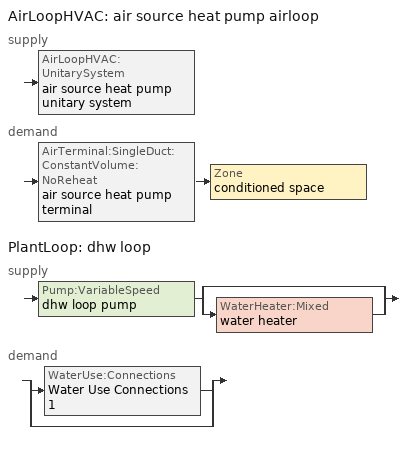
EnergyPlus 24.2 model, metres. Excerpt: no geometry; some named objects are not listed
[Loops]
AirLoopHVAC 'air source heat pump airloop'
 supply: AirLoopHVAC:UnitarySystem 'air source heat pump unitary system'
 demand: AirTerminal:SingleDuct:ConstantVolume:NoReheat 'air source heat pump terminal' > Zone 'conditioned space'
PlantLoop 'dhw loop'
 supply: Pump:VariableSpeed 'dhw loop pump' > split
  | bypass
  | WaterHeater:Mixed 'water heater'
 demand: split
  | WaterUse:Connections 'Water Use Connections 1'
  | bypass
[ZoneControl:Thermostat]
conditioned space Thermostat: Zone or ZoneList=conditioned space; Control Type Schedule=conditioned space Thermostat Schedule; Control 1=conditioned space temperature setpoint; Temperature Difference Between Cutout And Setpoint {deltaC}=0
[ThermostatSetpoint:DualSetpoint]
conditioned space temperature setpoint: Heating Setpoint Temperature Schedule=heating setpoint; Cooling Setpoint Temperature Schedule=cooling setpoint
[AirLoopHVAC:UnitarySystem] Control Type=Load; Controlling Zone or Thermostat Location=conditioned space; Dehumidification Control Type=None; Availability Schedule=Always On Discrete; Fan Placement=BlowThrough; DX Heating Coil Sizing Ratio=1; Use DOAS DX Cooling Coil=No; Minimum Supply Air Temperature {C}=2; Latent Load Control=SensibleOnlyLoadControl; Heating Supply Air Flow Rate Method=SupplyAirFlowRate; No Load Supply Air Flow Rate Method=SupplyAirFlowRate; No Load Supply Air Flow Rate {m3/s}=0; No Load Supply Air Flow Rate Control Set To Low Speed=Yes; Maximum Supply Air Temperature {C}=48.8889; Maximum Outdoor Dry-Bulb Temperature for Supplemental Heater Operation {C}=21; Ancillary On-Cycle Electric Power {W}=0; Ancillary Off-Cycle Electric Power {W}=0
Name | Supply Fan | Supply Air Fan Operating Mode Schedule | Heating Coil | Cooling Supply Air Flow Rate Method | Heating Supply Air Flow Rate {m3/s} | Cooling Coil | Cooling Supply Air Flow Rate {m3/s}
unit heater unitary system | unit heater supply fan | unit heater auto fan schedule | unit heater htg coil | None | 0.00141584
air source heat pump unitary system | air source heat pump supply fan | air source heat pump auto fan schedule | air source heat pump htg coil | SupplyAirFlowRate | 0.295439 | air source heat pump clg coil | 0.37567
[Fan:SystemModel] Availability Schedule=Always On Discrete; Speed Control Method=Discrete; Electric Power Minimum Flow Rate Fraction=0.2; Design Pressure Rise {Pa}=500; Motor Efficiency=1; Motor In Air Stream Fraction=1; Design Electric Power Consumption {W}=Autosize; Design Power Sizing Method=PowerPerFlow; Electric Power Per Unit Flow Rate Per Unit Pressure {W/((m3/s)-Pa)}=1.66667; Fan Total Efficiency=0.7; Motor Loss Radiative Fraction=0
Name | Design Maximum Air Flow Rate {m3/s} | Electric Power Per Unit Flow Rate {W/(m3/s)} | Number of Speeds | Speed Flow Fraction 1 | Speed Electric Power Fraction 1 | Speed Flow Fraction 2 | Speed Electric Power Fraction 2
unit heater supply fan | 0.00141584 | 1e-06 | 1 | 1 | 1
air source heat pump supply fan | 0.37567 | 1059.44 | 2 | 0.78643 | 0.48639 | 1 | 1
[Coil:Heating:Fuel]
unit heater htg coil: Availability Schedule=Always On Discrete; Fuel Type=OtherFuel1; Burner Efficiency=0.3; Nominal Capacity {W}=0.293071; On Cycle Parasitic Electric Load {W}=0; Off Cycle Parasitic Fuel Load {W}=0
[ZoneHVAC:Baseboard:Convective:Electric]
electric baseboard: Availability Schedule=Always On Discrete; Heating Design Capacity {W}=15771.6; Efficiency=1
[AirTerminal:SingleDuct:ConstantVolume:NoReheat]
air source heat pump terminal: Availability Schedule=Always On Discrete; Maximum Air Flow Rate {m3/s}=0.37567
[Zone equipment]
conditioned space: unit heater unitary system, electric baseboard, air source heat pump terminal
[AirLoopHVAC]
air source heat pump airloop: Design Supply Air Flow Rate {m3/s}=0.37567; Design Return Air Flow Fraction of Supply Air Flow=1
[Sizing:System]
air source heat pump airloop: Type of Load to Size On=Sensible; Design Outdoor Air Flow Rate {m3/s}=Autosize; Central Heating Maximum System Air Flow Ratio=0.3; Preheat Design Temperature {C}=7; Preheat Design Humidity Ratio {kgWater/kgDryAir}=0.008; Precool Design Temperature {C}=12.8; Precool Design Humidity Ratio {kgWater/kgDryAir}=0.008; Central Cooling Design Supply Air Temperature {C}=12.8; Central Heating Design Supply Air Temperature {C}=16.7; Type of Zone Sum to Use=NonCoincident; 100% Outdoor Air in Cooling=Yes; 100% Outdoor Air in Heating=Yes; Central Cooling Design Supply Air Humidity Ratio {kgWater/kgDryAir}=0.0085; Central Heating Design Supply Air Humidity Ratio {kgWater/kgDryAir}=0.008; Cooling Supply Air Flow Rate Method=DesignDay; Cooling Supply Air Flow Rate {m3/s}=0; Cooling Supply Air Flow Rate Per Floor Area {m3/s-m2}=0.00996765; Cooling Fraction of Autosized Cooling Supply Air Flow Rate=1; Cooling Supply Air Flow Rate Per Unit Cooling Capacity {m3/s-W}=3.94755e-05; Heating Supply Air Flow Rate Method=DesignDay; Heating Supply Air Flow Rate {m3/s}=0; Heating Supply Air Flow Rate Per Floor Area {m3/s-m2}=0.00996765; Heating Fraction of Autosized Heating Supply Air Flow Rate=1; Heating Fraction of Autosized Cooling Supply Air Flow Rate=1; Heating Supply Air Flow Rate Per Unit Heating Capacity {m3/s-W}=3.15882e-05; System Outdoor Air Method=ZoneSum; Zone Maximum Outdoor Air Fraction=1; Cooling Design Capacity Method=CoolingDesignCapacity; Cooling Design Capacity {W}=Autosize; Cooling Design Capacity Per Floor Area {W/m2}=234.7; Fraction of Autosized Cooling Design Capacity=1; Heating Design Capacity Method=HeatingDesignCapacity; Heating Design Capacity {W}=Autosize; Heating Design Capacity Per Floor Area {W/m2}=157; Fraction of Autosized Heating Design Capacity=1; Central Cooling Capacity Control Method=OnOff; Occupant Diversity=Autosize
[AvailabilityManager:Scheduled]
air source heat pump airloop Availability Manager: Schedule=Always On Discrete
[Coil:Heating:DX:SingleSpeed]
air source heat pump htg coil: Availability Schedule=Always On Discrete; Gross Rated Heating Capacity {W}=6818.54; Gross Rated Heating COP {W/W}=1.42251; Rated Air Flow Rate {m3/s}=0.360813; Rated Supply Fan Power Per Volume Flow Rate 2017 {W/(m3/s)}=773.3; Rated Supply Fan Power Per Volume Flow Rate 2023 {W/(m3/s)}=934.4; Heating Capacity Function of Temperature Curve=Heat-CAP-fT1; Heating Capacity Function of Flow Fraction Curve=Heat-CAP-fFF1; Energy Input Ratio Function of Temperature Curve=Heat-EIR-fT1; Energy Input Ratio Function of Flow Fraction Curve=Heat-EIR-fFF1; Part Load Fraction Correlation Curve=Heat-PLF-fPLR1; Defrost Energy Input Ratio Function of Temperature Curve=Defrosteir; Minimum Outdoor Dry-Bulb Temperature for Compressor Operation {C}=-17.7778; Maximum Outdoor Dry-Bulb Temperature for Defrost Operation {C}=4.44444; Crankcase Heater Capacity {W}=50; Maximum Outdoor Dry-Bulb Temperature for Crankcase Heater Operation {C}=10; Defrost Strategy=ReverseCycle; Defrost Control=Timed; Defrost Time Period Fraction=0.166667; Resistive Defrost Heater Capacity {W}=2000
[Coil:Cooling:DX:SingleSpeed]
air source heat pump clg coil: Availability Schedule=Always On Discrete; Gross Rated Total Cooling Capacity {W}=7196.15; Gross Rated Sensible Heat Ratio=0.759906; Gross Rated Cooling COP {W/W}=3.950564; Rated Air Flow Rate {m3/s}=0.3703; Rated Evaporator Fan Power Per Volume Flow Rate 2017 {W/(m3/s)}=773.3; Rated Evaporator Fan Power Per Volume Flow Rate 2023 {W/(m3/s)}=934.4; Total Cooling Capacity Function of Temperature Curve=Cool-CAP-fT1; Total Cooling Capacity Function of Flow Fraction Curve=Cool-CAP-fFF1; Energy Input Ratio Function of Temperature Curve=Cool-EIR-fT1; Energy Input Ratio Function of Flow Fraction Curve=Cool-EIR-fFF1; Part Load Fraction Correlation Curve=Cool-PLF-fPLR1; Minimum Outdoor Dry-Bulb Temperature for Compressor Operation {C}=-25; Nominal Time for Condensate Removal to Begin {s}=1000; Ratio of Initial Moisture Evaporation Rate and Steady State Latent Capacity=1.5; Maximum Cycling Rate {cycles/hr}=3; Latent Capacity Time Constant {s}=45; Condenser Type=AirCooled; Evaporative Condenser Effectiveness=0.9; Evaporative Condenser Air Flow Rate {m3/s}=Autosize; Evaporative Condenser Pump Rated Power Consumption {W}=Autosize; Crankcase Heater Capacity {W}=50; Maximum Outdoor Dry-Bulb Temperature for Crankcase Heater Operation {C}=10; Basin Heater Capacity {W/K}=0; Basin Heater Setpoint Temperature {C}=2
[PlantLoop]
dhw loop: Fluid Type=Water; Plant Equipment Operation Scheme=dhw loop Operation Schemes; Maximum Loop Temperature {C}=100; Minimum Loop Temperature {C}=0; Maximum Loop Flow Rate {m3/s}=0.01; Minimum Loop Flow Rate {m3/s}=0; Plant Loop Volume {m3}=0.003; Load Distribution Scheme=Optimal; Plant Loop Demand Calculation Scheme=SingleSetpoint; Common Pipe Simulation=None
[Sizing:Plant]
dhw loop: Loop Type=Heating; Design Loop Exit Temperature {C}=56; Loop Design Temperature Difference {deltaC}=5.55556; Sizing Option=NonCoincident; Zone Timesteps in Averaging Window=1; Coincident Sizing Factor Mode=None
[Pump:VariableSpeed]
dhw loop pump: Design Maximum Flow Rate {m3/s}=0.01; Design Pump Head {Pa}=1; Design Power Consumption {W}=0; Motor Efficiency=0.85; Fraction of Motor Inefficiencies to Fluid Stream=0; Coefficient 1 of the Part Load Performance Curve=0; Coefficient 2 of the Part Load Performance Curve=1; Coefficient 3 of the Part Load Performance Curve=0; Coefficient 4 of the Part Load Performance Curve=0; Design Minimum Flow Rate {m3/s}=0; Pump Control Type=Intermittent; Skin Loss Radiative Fraction=0.5; Design Power Sizing Method=PowerPerFlowPerPressure; Design Electric Power per Unit Flow Rate {W/(m3/s)}=348701.1; Design Shaft Power per Unit Flow Rate per Unit Head {W/((m3/s)-Pa)}=1.28205; Design Minimum Flow Rate Fraction=0
[WaterHeater:Mixed]
water heater: Tank Volume {m3}=0.251086; Setpoint Temperature Schedule=water heater setpoint; Deadband Temperature Difference {deltaC}=2; Maximum Temperature Limit {C}=99; Heater Control Type=Cycle; Heater Maximum Capacity {W}=5500.06; Heater Minimum Capacity {W}=0; Heater Ignition Minimum Flow Rate {m3/s}=0; Heater Ignition Delay {s}=0; Heater Fuel Type=Electricity; Heater Thermal Efficiency=1; Off Cycle Parasitic Fuel Consumption Rate {W}=0; Off Cycle Parasitic Fuel Type=Electricity; Off Cycle Parasitic Heat Fraction to Tank=0; On Cycle Parasitic Fuel Consumption Rate {W}=0; On Cycle Parasitic Fuel Type=Electricity; On Cycle Parasitic Heat Fraction to Tank=0; Ambient Temperature Indicator=Zone; Ambient Temperature Zone=conditioned space; Off Cycle Loss Coefficient to Ambient Temperature {W/K}=2.89744; Off Cycle Loss Fraction to Zone=1; On Cycle Loss Coefficient to Ambient Temperature {W/K}=2.89744; On Cycle Loss Fraction to Zone=1; Use Side Effectiveness=1; Source Side Effectiveness=1; Use Side Design Flow Rate {m3/s}=Autosize; Source Side Design Flow Rate {m3/s}=Autosize; Indirect Water Heating Recovery Time {hr}=1.5; Source Side Flow Control Mode=IndirectHeatPrimarySetpoint
[WaterHeater:Sizing]
water heater: Design Mode=PeakDraw; Time Storage Can Meet Peak Draw {hr}=0.538503; Time for Tank Recovery {hr}=0; Nominal Tank Volume for Autosizing Plant Connections {m3}=1
[SetpointManager:Scheduled]
Setpoint Manager Scheduled 1: Control Variable=Temperature; Schedule=dhw temp
[WaterUse:Connections]
Water Use Connections 1: Drain Water Heat Exchanger Type=None; Drain Water Heat Exchanger Destination=Plant; Water Use Equipment Name 1=dhw fixtures; Water Use Equipment Name 2=dhw distribution waste; Water Use Equipment Name 3=clothes washer; Water Use Equipment Name 4=dishwasher
[WaterUse:Equipment]
Name | Peak Flow Rate {m3/s} | Flow Rate Fraction Schedule | Target Temperature Schedule
dhw fixtures | 2.41897e-06 | dhw fixtures schedule | mixed water temperature schedule
dhw distribution waste | 7.3333e-07 | dhw fixtures schedule | mixed water temperature schedule
clothes washer | 9.69919e-07 | clothes washer schedule
dishwasher | 2.90872e-07 | dishwasher schedule
[PlantEquipmentOperationSchemes]
dhw loop Operation Schemes: Control Scheme Object Type 1=PlantEquipmentOperation:HeatingLoad; Control Scheme Name 1=dhw loop Heating Operation Scheme; Control Scheme Schedule Name 1=Always On Discrete
[PlantEquipmentOperation:HeatingLoad]
dhw loop Heating Operation Scheme: Load Range Lower Limit 1 {W}=0; Load Range Upper Limit 1 {W}=1000000000; Range Equipment List Name 1=dhw loop Heating Equipment List
[PlantEquipmentList]
dhw loop Heating Equipment List: WaterHeater:Mixed, water heater
[EnergyManagementSystem:GlobalVariable]
air_source_heat_pump_airloop_Fan_RTF
infil_program_Qfan
infil_program_Qinf
natural_vent_program_Qnv
natural_vent_program_Qwhf
[EnergyManagementSystem:InternalVariable]
air_source_heat_pump_airloop_max_sup_fan_mfr: Internal Data Index Key=air source heat pump supply fan; Internal Data Type=Fan Maximum Mass Flow Rate
[EnergyManagementSystem:Sensor]
Name | Output:Variable or Output:Meter Index Key | Output:Variable or Output:Meter
airflow_gain | infil flow | Infiltration Sensible Heat Gain Energy
airflow_gain_1 | natural vent flow | Infiltration Sensible Heat Gain Energy
airflow_gain_2 | whole house fan flow | Infiltration Sensible Heat Gain Energy
airflow_loss | infil flow | Infiltration Sensible Heat Loss Energy
airflow_loss_1 | natural vent flow | Infiltration Sensible Heat Loss Energy
airflow_loss_2 | whole house fan flow | Infiltration Sensible Heat Loss Energy
air_source_heat_pump_airloop_Fan_RTF_s | air source heat pump supply fan | Fan Runtime Fraction Speed 1
air_source_heat_pump_airloop_Fan_RTF_s_1 | air source heat pump supply fan | Fan Runtime Fraction Speed 2
air_source_heat_pump_clg_coil_s | air source heat pump clg coil | Cooling Coil Total Cooling Energy
air_source_heat_pump_htg_coil_s | air source heat pump htg coil | Heating Coil Heating Energy
air_source_heat_pump_supply_fan_s | air source heat pump supply fan | Fan Electricity Energy
clg_load_cond |  | Cooling:EnergyTransfer:Zone:CONDITIONED SPACE
clg_sp_s; clg_sp_s_1 | cooling setpoint | Schedule Value
clothes_dryer_exhaust_0_sch_s | clothes dryer exhaust 0 schedule | Schedule Value
conditioned_space_clg_unmet_s | conditioned space | Zone Cooling Setpoint Not Met Time
conditioned_space_htg_unmet_s | conditioned space | Zone Heating Setpoint Not Met Time
cool_season | cooling season schedule | Schedule Value
dhw_loss | water heater | Water Heater Heat Loss Energy
dhw_rtf | water heater | Water Heater Runtime Fraction
fridge_tin_s; tin_s; tin_s_1 | conditioned space | Zone Mean Air Temperature
htg_load_cond |  | Heating:EnergyTransfer:Zone:CONDITIONED SPACE
htg_sp_s; htg_sp_s_1 | heating setpoint | Schedule Value
ig_ee_conv | clothes dryer | Electric Equipment Convective Heating Energy
ig_ee_conv_1 | clothes washer | Electric Equipment Convective Heating Energy
ig_ee_conv_2 | cooking range | Electric Equipment Convective Heating Energy
ig_ee_conv_3 | dishwasher | Electric Equipment Convective Heating Energy
ig_ee_conv_4 | fridge | Electric Equipment Convective Heating Energy
ig_ee_conv_5 | misc plug loads | Electric Equipment Convective Heating Energy
ig_ee_conv_6 | whole house fan | Electric Equipment Convective Heating Energy
ig_ee_rad | clothes dryer | Electric Equipment Radiant Heating Energy
ig_ee_rad_1 | clothes washer | Electric Equipment Radiant Heating Energy
ig_ee_rad_2 | cooking range | Electric Equipment Radiant Heating Energy
ig_ee_rad_3 | dishwasher | Electric Equipment Radiant Heating Energy
ig_ee_rad_4 | fridge | Electric Equipment Radiant Heating Energy
ig_ee_rad_5 | misc plug loads | Electric Equipment Radiant Heating Energy
ig_ee_rad_6 | whole house fan | Electric Equipment Radiant Heating Energy
ig_lgt_conv | interior lighting | Lights Convective Heating Energy
ig_lgt_rad | interior lighting | Lights Radiant Heating Energy
ig_lgt_vis | interior lighting | Lights Visible Radiation Heating Energy
ig_oe_conv | clothes dryer 1 | Other Equipment Convective Heating Energy
ig_oe_conv_1 | cooking range 1 | Other Equipment Convective Heating Energy
ig_oe_conv_2 | general water use latent | Other Equipment Convective Heating Energy
ig_oe_conv_3 | general water use sensible | Other Equipment Convective Heating Energy
ig_oe_conv_4 | water heater energy adjustment1 | Other Equipment Convective Heating Energy
ig_oe_rad | clothes dryer 1 | Other Equipment Radiant Heating Energy
ig_oe_rad_1 | cooking range 1 | Other Equipment Radiant Heating Energy
ig_oe_rad_2 | general water use latent | Other Equipment Radiant Heating Energy
ig_oe_rad_3 | general water use sensible | Other Equipment Radiant Heating Energy
ig_oe_rad_4 | water heater energy adjustment1 | Other Equipment Radiant Heating Energy
ig_ppl_conv | occupants | People Convective Heating Energy
ig_ppl_rad | occupants | People Radiant Heating Energy
im_conv | furniture mass conditioned space 1 | Surface Inside Face Convection Heat Gain Energy
im_conv_1 | partition wall mass | Surface Inside Face Convection Heat Gain Energy
im_ig | furniture mass conditioned space 1 | Surface Inside Face Internal Gains Radiation Heat Gain Energy
im_ig_1 | partition wall mass | Surface Inside Face Internal Gains Radiation Heat Gain Energy
im_lgt | furniture mass conditioned space 1 | Surface Inside Face Lights Radiation Heat Gain Energy
im_lgt_1 | partition wall mass | Surface Inside Face Lights Radiation Heat Gain Energy
im_sol | furniture mass conditioned space 1 | Surface Inside Face Solar Radiation Heat Gain Energy
im_sol_1 | partition wall mass | Surface Inside Face Solar Radiation Heat Gain Energy
im_surf | furniture mass conditioned space 1 | Surface Inside Face Net Surface Thermal Radiation Heat Gain Energy
im_surf_1 | partition wall mass | Surface Inside Face Net Surface Thermal Radiation Heat Gain Energy
mv_conv | mech vent house fan | Electric Equipment Convective Heating Energy
mv_conv_1 | mech vent house fan cfis | Electric Equipment Convective Heating Energy
mv_conv_2 | mech vent house fan latent load | Other Equipment Convective Heating Energy
mv_conv_3 | mech vent house fan sensible load | Other Equipment Convective Heating Energy
mv_rad | mech vent house fan | Electric Equipment Radiant Heating Energy
mv_rad_1 | mech vent house fan cfis | Electric Equipment Radiant Heating Energy
mv_rad_2 | mech vent house fan latent load | Other Equipment Radiant Heating Energy
mv_rad_3 | mech vent house fan sensible load | Other Equipment Radiant Heating Energy
natural_vent_s | natural vent schedule | Schedule Value
out_pb_s |  | Site Outdoor Air Barometric Pressure
out_wt_s |  | Site Outdoor Air Humidity Ratio
site_vw_s |  | Site Wind Speed
ss_back_out | Window1 | Surface Window Shortwave from Zone Back Out Window Heat Transfer Rate
ss_back_out_1 | Window10 | Surface Window Shortwave from Zone Back Out Window Heat Transfer Rate
ss_back_out_10 | Window20 | Surface Window Shortwave from Zone Back Out Window Heat Transfer Rate
ss_back_out_11 | Window3 | Surface Window Shortwave from Zone Back Out Window Heat Transfer Rate
ss_back_out_12 | Window4 | Surface Window Shortwave from Zone Back Out Window Heat Transfer Rate
ss_back_out_13 | Window5 | Surface Window Shortwave from Zone Back Out Window Heat Transfer Rate
ss_back_out_14 | Window6 | Surface Window Shortwave from Zone Back Out Window Heat Transfer Rate
ss_back_out_15 | Window7 | Surface Window Shortwave from Zone Back Out Window Heat Transfer Rate
ss_back_out_16 | Window8 | Surface Window Shortwave from Zone Back Out Window Heat Transfer Rate
ss_back_out_17 | Window9 | Surface Window Shortwave from Zone Back Out Window Heat Transfer Rate
ss_back_out_2 | Window11 | Surface Window Shortwave from Zone Back Out Window Heat Transfer Rate
ss_back_out_3 | Window12 | Surface Window Shortwave from Zone Back Out Window Heat Transfer Rate
ss_back_out_4 | Window14 | Surface Window Shortwave from Zone Back Out Window Heat Transfer Rate
ss_back_out_5 | Window15 | Surface Window Shortwave from Zone Back Out Window Heat Transfer Rate
ss_back_out_6 | Window16 | Surface Window Shortwave from Zone Back Out Window Heat Transfer Rate
ss_back_out_7 | Window18 | Surface Window Shortwave from Zone Back Out Window Heat Transfer Rate
ss_back_out_8 | Window19 | Surface Window Shortwave from Zone Back Out Window Heat Transfer Rate
ss_back_out_9 | Window2 | Surface Window Shortwave from Zone Back Out Window Heat Transfer Rate
ss_conv | Door1 | Surface Inside Face Convection Heat Gain Energy
ss_conv_1 | Door2 | Surface Inside Face Convection Heat Gain Energy
ss_conv_10 | Window19 | Surface Inside Face Convection Heat Gain Energy
ss_conv_11 | Window2 | Surface Inside Face Convection Heat Gain Energy
ss_conv_12 | Window20 | Surface Inside Face Convection Heat Gain Energy
ss_conv_13 | Window3 | Surface Inside Face Convection Heat Gain Energy
ss_conv_14 | Window4 | Surface Inside Face Convection Heat Gain Energy
ss_conv_15 | Window5 | Surface Inside Face Convection Heat Gain Energy
ss_conv_16 | Window6 | Surface Inside Face Convection Heat Gain Energy
ss_conv_17 | Window7 | Surface Inside Face Convection Heat Gain Energy
ss_conv_18 | Window8 | Surface Inside Face Convection Heat Gain Energy
ss_conv_19 | Window9 | Surface Inside Face Convection Heat Gain Energy
ss_conv_2 | Window1 | Surface Inside Face Convection Heat Gain Energy
ss_conv_3 | Window10 | Surface Inside Face Convection Heat Gain Energy
ss_conv_4 | Window11 | Surface Inside Face Convection Heat Gain Energy
ss_conv_5 | Window12 | Surface Inside Face Convection Heat Gain Energy
ss_conv_6 | Window14 | Surface Inside Face Convection Heat Gain Energy
ss_conv_7 | Window15 | Surface Inside Face Convection Heat Gain Energy
ss_conv_8 | Window16 | Surface Inside Face Convection Heat Gain Energy
ss_conv_9 | Window18 | Surface Inside Face Convection Heat Gain Energy
ss_ig | Door1 | Surface Inside Face Internal Gains Radiation Heat Gain Energy
ss_ig_1 | Door2 | Surface Inside Face Internal Gains Radiation Heat Gain Energy
ss_ig_10 | Window19 | Surface Inside Face Internal Gains Radiation Heat Gain Energy
ss_ig_11 | Window2 | Surface Inside Face Internal Gains Radiation Heat Gain Energy
ss_ig_12 | Window20 | Surface Inside Face Internal Gains Radiation Heat Gain Energy
ss_ig_13 | Window3 | Surface Inside Face Internal Gains Radiation Heat Gain Energy
ss_ig_14 | Window4 | Surface Inside Face Internal Gains Radiation Heat Gain Energy
ss_ig_15 | Window5 | Surface Inside Face Internal Gains Radiation Heat Gain Energy
ss_ig_16 | Window6 | Surface Inside Face Internal Gains Radiation Heat Gain Energy
ss_ig_17 | Window7 | Surface Inside Face Internal Gains Radiation Heat Gain Energy
ss_ig_18 | Window8 | Surface Inside Face Internal Gains Radiation Heat Gain Energy
ss_ig_19 | Window9 | Surface Inside Face Internal Gains Radiation Heat Gain Energy
ss_ig_2 | Window1 | Surface Inside Face Internal Gains Radiation Heat Gain Energy
ss_ig_3 | Window10 | Surface Inside Face Internal Gains Radiation Heat Gain Energy
ss_ig_4 | Window11 | Surface Inside Face Internal Gains Radiation Heat Gain Energy
ss_ig_5 | Window12 | Surface Inside Face Internal Gains Radiation Heat Gain Energy
ss_ig_6 | Window14 | Surface Inside Face Internal Gains Radiation Heat Gain Energy
ss_ig_7 | Window15 | Surface Inside Face Internal Gains Radiation Heat Gain Energy
ss_ig_8 | Window16 | Surface Inside Face Internal Gains Radiation Heat Gain Energy
ss_ig_9 | Window18 | Surface Inside Face Internal Gains Radiation Heat Gain Energy
ss_lgt | Door1 | Surface Inside Face Lights Radiation Heat Gain Energy
ss_lgt_1 | Door2 | Surface Inside Face Lights Radiation Heat Gain Energy
ss_sol | Door1 | Surface Inside Face Solar Radiation Heat Gain Energy
ss_sol_1 | Door2 | Surface Inside Face Solar Radiation Heat Gain Energy
ss_surf | Door1 | Surface Inside Face Net Surface Thermal Radiation Heat Gain Energy
ss_surf_1 | Door2 | Surface Inside Face Net Surface Thermal Radiation Heat Gain Energy
ss_surf_10 | Window19 | Surface Inside Face Net Surface Thermal Radiation Heat Gain Energy
ss_surf_11 | Window2 | Surface Inside Face Net Surface Thermal Radiation Heat Gain Energy
ss_surf_12 | Window20 | Surface Inside Face Net Surface Thermal Radiation Heat Gain Energy
ss_surf_13 | Window3 | Surface Inside Face Net Surface Thermal Radiation Heat Gain Energy
ss_surf_14 | Window4 | Surface Inside Face Net Surface Thermal Radiation Heat Gain Energy
ss_surf_15 | Window5 | Surface Inside Face Net Surface Thermal Radiation Heat Gain Energy
ss_surf_16 | Window6 | Surface Inside Face Net Surface Thermal Radiation Heat Gain Energy
ss_surf_17 | Window7 | Surface Inside Face Net Surface Thermal Radiation Heat Gain Energy
ss_surf_18 | Window8 | Surface Inside Face Net Surface Thermal Radiation Heat Gain Energy
ss_surf_19 | Window9 | Surface Inside Face Net Surface Thermal Radiation Heat Gain Energy
ss_surf_2 | Window1 | Surface Inside Face Net Surface Thermal Radiation Heat Gain Energy
ss_surf_3 | Window10 | Surface Inside Face Net Surface Thermal Radiation Heat Gain Energy
ss_surf_4 | Window11 | Surface Inside Face Net Surface Thermal Radiation Heat Gain Energy
ss_surf_5 | Window12 | Surface Inside Face Net Surface Thermal Radiation Heat Gain Energy
ss_surf_6 | Window14 | Surface Inside Face Net Surface Thermal Radiation Heat Gain Energy
ss_surf_7 | Window15 | Surface Inside Face Net Surface Thermal Radiation Heat Gain Energy
ss_surf_8 | Window16 | Surface Inside Face Net Surface Thermal Radiation Heat Gain Energy
ss_surf_9 | Window18 | Surface Inside Face Net Surface Thermal Radiation Heat Gain Energy
ss_trans_in | Window1 | Surface Window Transmitted Solar Radiation Rate
ss_trans_in_1 | Window10 | Surface Window Transmitted Solar Radiation Rate
ss_trans_in_10 | Window20 | Surface Window Transmitted Solar Radiation Rate
ss_trans_in_11 | Window3 | Surface Window Transmitted Solar Radiation Rate
ss_trans_in_12 | Window4 | Surface Window Transmitted Solar Radiation Rate
ss_trans_in_13 | Window5 | Surface Window Transmitted Solar Radiation Rate
ss_trans_in_14 | Window6 | Surface Window Transmitted Solar Radiation Rate
ss_trans_in_15 | Window7 | Surface Window Transmitted Solar Radiation Rate
ss_trans_in_16 | Window8 | Surface Window Transmitted Solar Radiation Rate
ss_trans_in_17 | Window9 | Surface Window Transmitted Solar Radiation Rate
ss_trans_in_2 | Window11 | Surface Window Transmitted Solar Radiation Rate
ss_trans_in_3 | Window12 | Surface Window Transmitted Solar Radiation Rate
ss_trans_in_4 | Window14 | Surface Window Transmitted Solar Radiation Rate
ss_trans_in_5 | Window15 | Surface Window Transmitted Solar Radiation Rate
ss_trans_in_6 | Window16 | Surface Window Transmitted Solar Radiation Rate
ss_trans_in_7 | Window18 | Surface Window Transmitted Solar Radiation Rate
ss_trans_in_8 | Window19 | Surface Window Transmitted Solar Radiation Rate
ss_trans_in_9 | Window2 | Surface Window Transmitted Solar Radiation Rate
ss_trans_out | Window1 | Surface Inside Face Initial Transmitted Diffuse Transmitted Out Window Solar Radiation Rate
ss_trans_out_1 | Window10 | Surface Inside Face Initial Transmitted Diffuse Transmitted Out Window Solar Radiation Rate
ss_trans_out_10 | Window20 | Surface Inside Face Initial Transmitted Diffuse Transmitted Out Window Solar Radiation Rate
ss_trans_out_11 | Window3 | Surface Inside Face Initial Transmitted Diffuse Transmitted Out Window Solar Radiation Rate
ss_trans_out_12 | Window4 | Surface Inside Face Initial Transmitted Diffuse Transmitted Out Window Solar Radiation Rate
ss_trans_out_13 | Window5 | Surface Inside Face Initial Transmitted Diffuse Transmitted Out Window Solar Radiation Rate
ss_trans_out_14 | Window6 | Surface Inside Face Initial Transmitted Diffuse Transmitted Out Window Solar Radiation Rate
ss_trans_out_15 | Window7 | Surface Inside Face Initial Transmitted Diffuse Transmitted Out Window Solar Radiation Rate
ss_trans_out_16 | Window8 | Surface Inside Face Initial Transmitted Diffuse Transmitted Out Window Solar Radiation Rate
ss_trans_out_17 | Window9 | Surface Inside Face Initial Transmitted Diffuse Transmitted Out Window Solar Radiation Rate
ss_trans_out_2 | Window11 | Surface Inside Face Initial Transmitted Diffuse Transmitted Out Window Solar Radiation Rate
ss_trans_out_3 | Window12 | Surface Inside Face Initial Transmitted Diffuse Transmitted Out Window Solar Radiation Rate
ss_trans_out_4 | Window14 | Surface Inside Face Initial Transmitted Diffuse Transmitted Out Window Solar Radiation Rate
ss_trans_out_5 | Window15 | Surface Inside Face Initial Transmitted Diffuse Transmitted Out Window Solar Radiation Rate
ss_trans_out_6 | Window16 | Surface Inside Face Initial Transmitted Diffuse Transmitted Out Window Solar Radiation Rate
ss_trans_out_7 | Window18 | Surface Inside Face Initial Transmitted Diffuse Transmitted Out Window Solar Radiation Rate
ss_trans_out_8 | Window19 | Surface Inside Face Initial Transmitted Diffuse Transmitted Out Window Solar Radiation Rate
ss_trans_out_9 | Window2 | Surface Inside Face Initial Transmitted Diffuse Transmitted Out Window Solar Radiation Rate
s_conv | Floor1 | Surface Inside Face Convection Heat Gain Energy
s_conv_1 | FoundationWall1 | Surface Inside Face Convection Heat Gain Energy
s_conv_10 | RimJoist2:225 | Surface Inside Face Convection Heat Gain Energy
s_conv_11 | RimJoist2:315 | Surface Inside Face Convection Heat Gain Energy
s_conv_12 | RimJoist2:45 | Surface Inside Face Convection Heat Gain Energy
s_conv_13 | RimJoist5:135 | Surface Inside Face Convection Heat Gain Energy
s_conv_14 | RimJoist5:225 | Surface Inside Face Convection Heat Gain Energy
s_conv_15 | RimJoist5:315 | Surface Inside Face Convection Heat Gain Energy
s_conv_16 | RimJoist5:45 | Surface Inside Face Convection Heat Gain Energy
s_conv_17 | RimJoist6:135 | Surface Inside Face Convection Heat Gain Energy
s_conv_18 | RimJoist6:225 | Surface Inside Face Convection Heat Gain Energy
s_conv_19 | RimJoist6:315 | Surface Inside Face Convection Heat Gain Energy
s_conv_2 | FoundationWall2 | Surface Inside Face Convection Heat Gain Energy
s_conv_20 | RimJoist6:45 | Surface Inside Face Convection Heat Gain Energy
s_conv_21 | RimJoist7:135 | Surface Inside Face Convection Heat Gain Energy
s_conv_22 | RimJoist7:225 | Surface Inside Face Convection Heat Gain Energy
s_conv_23 | RimJoist7:315 | Surface Inside Face Convection Heat Gain Energy
s_conv_24 | RimJoist7:45 | Surface Inside Face Convection Heat Gain Energy
s_conv_25 | Roof2:135 | Surface Inside Face Convection Heat Gain Energy
s_conv_26 | Roof2:225 | Surface Inside Face Convection Heat Gain Energy
s_conv_27 | Roof2:315 | Surface Inside Face Convection Heat Gain Energy
s_conv_28 | Roof2:45 | Surface Inside Face Convection Heat Gain Energy
s_conv_29 | Slab1 | Surface Inside Face Convection Heat Gain Energy
s_conv_3 | inferred conditioned ceiling | Surface Inside Face Convection Heat Gain Energy
s_conv_30 | Slab1 1 | Surface Inside Face Convection Heat Gain Energy
s_conv_31 | Wall1:135 | Surface Inside Face Convection Heat Gain Energy
s_conv_32 | Wall1:225 | Surface Inside Face Convection Heat Gain Energy
s_conv_33 | Wall1:315 | Surface Inside Face Convection Heat Gain Energy
s_conv_34 | Wall1:45 | Surface Inside Face Convection Heat Gain Energy
s_conv_35 | Wall2:135 | Surface Inside Face Convection Heat Gain Energy
s_conv_36 | Wall2:225 | Surface Inside Face Convection Heat Gain Energy
s_conv_37 | Wall2:315 | Surface Inside Face Convection Heat Gain Energy
s_conv_38 | Wall2:45 | Surface Inside Face Convection Heat Gain Energy
s_conv_39 | Wall3:135 | Surface Inside Face Convection Heat Gain Energy
s_conv_4 | inferred conditioned floor | Surface Inside Face Convection Heat Gain Energy
s_conv_40 | Wall3:225 | Surface Inside Face Convection Heat Gain Energy
s_conv_41 | Wall3:315 | Surface Inside Face Convection Heat Gain Energy
s_conv_42 | Wall3:45 | Surface Inside Face Convection Heat Gain Energy
s_conv_43 | Wall4:135 | Surface Inside Face Convection Heat Gain Energy
s_conv_44 | Wall4:225 | Surface Inside Face Convection Heat Gain Energy
s_conv_45 | Wall4:315 | Surface Inside Face Convection Heat Gain Energy
s_conv_46 | Wall4:45 | Surface Inside Face Convection Heat Gain Energy
s_conv_47 | Wall5:135 | Surface Inside Face Convection Heat Gain Energy
s_conv_48 | Wall5:225 | Surface Inside Face Convection Heat Gain Energy
s_conv_49 | Wall5:315 | Surface Inside Face Convection Heat Gain Energy
s_conv_5 | RimJoist1:135 | Surface Inside Face Convection Heat Gain Energy
s_conv_50 | Wall5:45 | Surface Inside Face Convection Heat Gain Energy
s_conv_51 | Wall6:135 | Surface Inside Face Convection Heat Gain Energy
s_conv_52 | Wall6:225 | Surface Inside Face Convection Heat Gain Energy
s_conv_53 | Wall6:315 | Surface Inside Face Convection Heat Gain Energy
s_conv_54 | Wall6:45 | Surface Inside Face Convection Heat Gain Energy
s_conv_6 | RimJoist1:225 | Surface Inside Face Convection Heat Gain Energy
s_conv_7 | RimJoist1:315 | Surface Inside Face Convection Heat Gain Energy
s_conv_8 | RimJoist1:45 | Surface Inside Face Convection Heat Gain Energy
s_conv_9 | RimJoist2:135 | Surface Inside Face Convection Heat Gain Energy
s_ig | Floor1 | Surface Inside Face Internal Gains Radiation Heat Gain Energy
s_ig_1 | FoundationWall1 | Surface Inside Face Internal Gains Radiation Heat Gain Energy
s_ig_10 | RimJoist2:225 | Surface Inside Face Internal Gains Radiation Heat Gain Energy
s_ig_11 | RimJoist2:315 | Surface Inside Face Internal Gains Radiation Heat Gain Energy
s_ig_12 | RimJoist2:45 | Surface Inside Face Internal Gains Radiation Heat Gain Energy
s_ig_13 | RimJoist5:135 | Surface Inside Face Internal Gains Radiation Heat Gain Energy
s_ig_14 | RimJoist5:225 | Surface Inside Face Internal Gains Radiation Heat Gain Energy
s_ig_15 | RimJoist5:315 | Surface Inside Face Internal Gains Radiation Heat Gain Energy
s_ig_16 | RimJoist5:45 | Surface Inside Face Internal Gains Radiation Heat Gain Energy
s_ig_17 | RimJoist6:135 | Surface Inside Face Internal Gains Radiation Heat Gain Energy
s_ig_18 | RimJoist6:225 | Surface Inside Face Internal Gains Radiation Heat Gain Energy
s_ig_19 | RimJoist6:315 | Surface Inside Face Internal Gains Radiation Heat Gain Energy
s_ig_2 | FoundationWall2 | Surface Inside Face Internal Gains Radiation Heat Gain Energy
s_ig_20 | RimJoist6:45 | Surface Inside Face Internal Gains Radiation Heat Gain Energy
s_ig_21 | RimJoist7:135 | Surface Inside Face Internal Gains Radiation Heat Gain Energy
s_ig_22 | RimJoist7:225 | Surface Inside Face Internal Gains Radiation Heat Gain Energy
s_ig_23 | RimJoist7:315 | Surface Inside Face Internal Gains Radiation Heat Gain Energy
s_ig_24 | RimJoist7:45 | Surface Inside Face Internal Gains Radiation Heat Gain Energy
s_ig_25 | Roof2:135 | Surface Inside Face Internal Gains Radiation Heat Gain Energy
s_ig_26 | Roof2:225 | Surface Inside Face Internal Gains Radiation Heat Gain Energy
s_ig_27 | Roof2:315 | Surface Inside Face Internal Gains Radiation Heat Gain Energy
s_ig_28 | Roof2:45 | Surface Inside Face Internal Gains Radiation Heat Gain Energy
s_ig_29 | Slab1 | Surface Inside Face Internal Gains Radiation Heat Gain Energy
s_ig_3 | inferred conditioned ceiling | Surface Inside Face Internal Gains Radiation Heat Gain Energy
s_ig_30 | Slab1 1 | Surface Inside Face Internal Gains Radiation Heat Gain Energy
s_ig_31 | Wall1:135 | Surface Inside Face Internal Gains Radiation Heat Gain Energy
s_ig_32 | Wall1:225 | Surface Inside Face Internal Gains Radiation Heat Gain Energy
s_ig_33 | Wall1:315 | Surface Inside Face Internal Gains Radiation Heat Gain Energy
s_ig_34 | Wall1:45 | Surface Inside Face Internal Gains Radiation Heat Gain Energy
s_ig_35 | Wall2:135 | Surface Inside Face Internal Gains Radiation Heat Gain Energy
s_ig_36 | Wall2:225 | Surface Inside Face Internal Gains Radiation Heat Gain Energy
s_ig_37 | Wall2:315 | Surface Inside Face Internal Gains Radiation Heat Gain Energy
s_ig_38 | Wall2:45 | Surface Inside Face Internal Gains Radiation Heat Gain Energy
s_ig_39 | Wall3:135 | Surface Inside Face Internal Gains Radiation Heat Gain Energy
s_ig_4 | inferred conditioned floor | Surface Inside Face Internal Gains Radiation Heat Gain Energy
s_ig_40 | Wall3:225 | Surface Inside Face Internal Gains Radiation Heat Gain Energy
s_ig_41 | Wall3:315 | Surface Inside Face Internal Gains Radiation Heat Gain Energy
s_ig_42 | Wall3:45 | Surface Inside Face Internal Gains Radiation Heat Gain Energy
s_ig_43 | Wall4:135 | Surface Inside Face Internal Gains Radiation Heat Gain Energy
s_ig_44 | Wall4:225 | Surface Inside Face Internal Gains Radiation Heat Gain Energy
s_ig_45 | Wall4:315 | Surface Inside Face Internal Gains Radiation Heat Gain Energy
s_ig_46 | Wall4:45 | Surface Inside Face Internal Gains Radiation Heat Gain Energy
s_ig_47 | Wall5:135 | Surface Inside Face Internal Gains Radiation Heat Gain Energy
s_ig_48 | Wall5:225 | Surface Inside Face Internal Gains Radiation Heat Gain Energy
s_ig_49 | Wall5:315 | Surface Inside Face Internal Gains Radiation Heat Gain Energy
s_ig_5 | RimJoist1:135 | Surface Inside Face Internal Gains Radiation Heat Gain Energy
s_ig_50 | Wall5:45 | Surface Inside Face Internal Gains Radiation Heat Gain Energy
s_ig_51 | Wall6:135 | Surface Inside Face Internal Gains Radiation Heat Gain Energy
s_ig_52 | Wall6:225 | Surface Inside Face Internal Gains Radiation Heat Gain Energy
s_ig_53 | Wall6:315 | Surface Inside Face Internal Gains Radiation Heat Gain Energy
s_ig_54 | Wall6:45 | Surface Inside Face Internal Gains Radiation Heat Gain Energy
s_ig_6 | RimJoist1:225 | Surface Inside Face Internal Gains Radiation Heat Gain Energy
s_ig_7 | RimJoist1:315 | Surface Inside Face Internal Gains Radiation Heat Gain Energy
s_ig_8 | RimJoist1:45 | Surface Inside Face Internal Gains Radiation Heat Gain Energy
s_ig_9 | RimJoist2:135 | Surface Inside Face Internal Gains Radiation Heat Gain Energy
s_lgt | Floor1 | Surface Inside Face Lights Radiation Heat Gain Energy
s_lgt_1 | FoundationWall1 | Surface Inside Face Lights Radiation Heat Gain Energy
s_lgt_10 | RimJoist2:225 | Surface Inside Face Lights Radiation Heat Gain Energy
s_lgt_11 | RimJoist2:315 | Surface Inside Face Lights Radiation Heat Gain Energy
s_lgt_12 | RimJoist2:45 | Surface Inside Face Lights Radiation Heat Gain Energy
s_lgt_13 | RimJoist5:135 | Surface Inside Face Lights Radiation Heat Gain Energy
s_lgt_14 | RimJoist5:225 | Surface Inside Face Lights Radiation Heat Gain Energy
s_lgt_15 | RimJoist5:315 | Surface Inside Face Lights Radiation Heat Gain Energy
s_lgt_16 | RimJoist5:45 | Surface Inside Face Lights Radiation Heat Gain Energy
s_lgt_17 | RimJoist6:135 | Surface Inside Face Lights Radiation Heat Gain Energy
s_lgt_18 | RimJoist6:225 | Surface Inside Face Lights Radiation Heat Gain Energy
s_lgt_19 | RimJoist6:315 | Surface Inside Face Lights Radiation Heat Gain Energy
s_lgt_2 | FoundationWall2 | Surface Inside Face Lights Radiation Heat Gain Energy
s_lgt_20 | RimJoist6:45 | Surface Inside Face Lights Radiation Heat Gain Energy
s_lgt_21 | RimJoist7:135 | Surface Inside Face Lights Radiation Heat Gain Energy
s_lgt_22 | RimJoist7:225 | Surface Inside Face Lights Radiation Heat Gain Energy
s_lgt_23 | RimJoist7:315 | Surface Inside Face Lights Radiation Heat Gain Energy
s_lgt_24 | RimJoist7:45 | Surface Inside Face Lights Radiation Heat Gain Energy
s_lgt_25 | Roof2:135 | Surface Inside Face Lights Radiation Heat Gain Energy
s_lgt_26 | Roof2:225 | Surface Inside Face Lights Radiation Heat Gain Energy
s_lgt_27 | Roof2:315 | Surface Inside Face Lights Radiation Heat Gain Energy
s_lgt_28 | Roof2:45 | Surface Inside Face Lights Radiation Heat Gain Energy
s_lgt_29 | Slab1 | Surface Inside Face Lights Radiation Heat Gain Energy
s_lgt_3 | inferred conditioned ceiling | Surface Inside Face Lights Radiation Heat Gain Energy
s_lgt_30 | Slab1 1 | Surface Inside Face Lights Radiation Heat Gain Energy
s_lgt_31 | Wall1:135 | Surface Inside Face Lights Radiation Heat Gain Energy
s_lgt_32 | Wall1:225 | Surface Inside Face Lights Radiation Heat Gain Energy
s_lgt_33 | Wall1:315 | Surface Inside Face Lights Radiation Heat Gain Energy
s_lgt_34 | Wall1:45 | Surface Inside Face Lights Radiation Heat Gain Energy
s_lgt_35 | Wall2:135 | Surface Inside Face Lights Radiation Heat Gain Energy
s_lgt_36 | Wall2:225 | Surface Inside Face Lights Radiation Heat Gain Energy
s_lgt_37 | Wall2:315 | Surface Inside Face Lights Radiation Heat Gain Energy
s_lgt_38 | Wall2:45 | Surface Inside Face Lights Radiation Heat Gain Energy
s_lgt_39 | Wall3:135 | Surface Inside Face Lights Radiation Heat Gain Energy
s_lgt_4 | inferred conditioned floor | Surface Inside Face Lights Radiation Heat Gain Energy
s_lgt_40 | Wall3:225 | Surface Inside Face Lights Radiation Heat Gain Energy
s_lgt_41 | Wall3:315 | Surface Inside Face Lights Radiation Heat Gain Energy
s_lgt_42 | Wall3:45 | Surface Inside Face Lights Radiation Heat Gain Energy
s_lgt_43 | Wall4:135 | Surface Inside Face Lights Radiation Heat Gain Energy
s_lgt_44 | Wall4:225 | Surface Inside Face Lights Radiation Heat Gain Energy
s_lgt_45 | Wall4:315 | Surface Inside Face Lights Radiation Heat Gain Energy
s_lgt_46 | Wall4:45 | Surface Inside Face Lights Radiation Heat Gain Energy
s_lgt_47 | Wall5:135 | Surface Inside Face Lights Radiation Heat Gain Energy
s_lgt_48 | Wall5:225 | Surface Inside Face Lights Radiation Heat Gain Energy
s_lgt_49 | Wall5:315 | Surface Inside Face Lights Radiation Heat Gain Energy
s_lgt_5 | RimJoist1:135 | Surface Inside Face Lights Radiation Heat Gain Energy
s_lgt_50 | Wall5:45 | Surface Inside Face Lights Radiation Heat Gain Energy
s_lgt_51 | Wall6:135 | Surface Inside Face Lights Radiation Heat Gain Energy
s_lgt_52 | Wall6:225 | Surface Inside Face Lights Radiation Heat Gain Energy
s_lgt_53 | Wall6:315 | Surface Inside Face Lights Radiation Heat Gain Energy
s_lgt_54 | Wall6:45 | Surface Inside Face Lights Radiation Heat Gain Energy
s_lgt_6 | RimJoist1:225 | Surface Inside Face Lights Radiation Heat Gain Energy
s_lgt_7 | RimJoist1:315 | Surface Inside Face Lights Radiation Heat Gain Energy
s_lgt_8 | RimJoist1:45 | Surface Inside Face Lights Radiation Heat Gain Energy
s_lgt_9 | RimJoist2:135 | Surface Inside Face Lights Radiation Heat Gain Energy
s_sol | Floor1 | Surface Inside Face Solar Radiation Heat Gain Energy
s_sol_1 | FoundationWall1 | Surface Inside Face Solar Radiation Heat Gain Energy
s_sol_10 | RimJoist2:225 | Surface Inside Face Solar Radiation Heat Gain Energy
s_sol_11 | RimJoist2:315 | Surface Inside Face Solar Radiation Heat Gain Energy
s_sol_12 | RimJoist2:45 | Surface Inside Face Solar Radiation Heat Gain Energy
s_sol_13 | RimJoist5:135 | Surface Inside Face Solar Radiation Heat Gain Energy
s_sol_14 | RimJoist5:225 | Surface Inside Face Solar Radiation Heat Gain Energy
s_sol_15 | RimJoist5:315 | Surface Inside Face Solar Radiation Heat Gain Energy
s_sol_16 | RimJoist5:45 | Surface Inside Face Solar Radiation Heat Gain Energy
s_sol_17 | RimJoist6:135 | Surface Inside Face Solar Radiation Heat Gain Energy
s_sol_18 | RimJoist6:225 | Surface Inside Face Solar Radiation Heat Gain Energy
s_sol_19 | RimJoist6:315 | Surface Inside Face Solar Radiation Heat Gain Energy
s_sol_2 | FoundationWall2 | Surface Inside Face Solar Radiation Heat Gain Energy
s_sol_20 | RimJoist6:45 | Surface Inside Face Solar Radiation Heat Gain Energy
s_sol_21 | RimJoist7:135 | Surface Inside Face Solar Radiation Heat Gain Energy
s_sol_22 | RimJoist7:225 | Surface Inside Face Solar Radiation Heat Gain Energy
s_sol_23 | RimJoist7:315 | Surface Inside Face Solar Radiation Heat Gain Energy
s_sol_24 | RimJoist7:45 | Surface Inside Face Solar Radiation Heat Gain Energy
s_sol_25 | Roof2:135 | Surface Inside Face Solar Radiation Heat Gain Energy
s_sol_26 | Roof2:225 | Surface Inside Face Solar Radiation Heat Gain Energy
s_sol_27 | Roof2:315 | Surface Inside Face Solar Radiation Heat Gain Energy
s_sol_28 | Roof2:45 | Surface Inside Face Solar Radiation Heat Gain Energy
s_sol_29 | Slab1 | Surface Inside Face Solar Radiation Heat Gain Energy
s_sol_3 | inferred conditioned ceiling | Surface Inside Face Solar Radiation Heat Gain Energy
s_sol_30 | Slab1 1 | Surface Inside Face Solar Radiation Heat Gain Energy
s_sol_31 | Wall1:135 | Surface Inside Face Solar Radiation Heat Gain Energy
s_sol_32 | Wall1:225 | Surface Inside Face Solar Radiation Heat Gain Energy
s_sol_33 | Wall1:315 | Surface Inside Face Solar Radiation Heat Gain Energy
s_sol_34 | Wall1:45 | Surface Inside Face Solar Radiation Heat Gain Energy
s_sol_35 | Wall2:135 | Surface Inside Face Solar Radiation Heat Gain Energy
s_sol_36 | Wall2:225 | Surface Inside Face Solar Radiation Heat Gain Energy
s_sol_37 | Wall2:315 | Surface Inside Face Solar Radiation Heat Gain Energy
s_sol_38 | Wall2:45 | Surface Inside Face Solar Radiation Heat Gain Energy
s_sol_39 | Wall3:135 | Surface Inside Face Solar Radiation Heat Gain Energy
s_sol_4 | inferred conditioned floor | Surface Inside Face Solar Radiation Heat Gain Energy
s_sol_40 | Wall3:225 | Surface Inside Face Solar Radiation Heat Gain Energy
s_sol_41 | Wall3:315 | Surface Inside Face Solar Radiation Heat Gain Energy
s_sol_42 | Wall3:45 | Surface Inside Face Solar Radiation Heat Gain Energy
s_sol_43 | Wall4:135 | Surface Inside Face Solar Radiation Heat Gain Energy
s_sol_44 | Wall4:225 | Surface Inside Face Solar Radiation Heat Gain Energy
s_sol_45 | Wall4:315 | Surface Inside Face Solar Radiation Heat Gain Energy
s_sol_46 | Wall4:45 | Surface Inside Face Solar Radiation Heat Gain Energy
s_sol_47 | Wall5:135 | Surface Inside Face Solar Radiation Heat Gain Energy
s_sol_48 | Wall5:225 | Surface Inside Face Solar Radiation Heat Gain Energy
s_sol_49 | Wall5:315 | Surface Inside Face Solar Radiation Heat Gain Energy
s_sol_5 | RimJoist1:135 | Surface Inside Face Solar Radiation Heat Gain Energy
s_sol_50 | Wall5:45 | Surface Inside Face Solar Radiation Heat Gain Energy
s_sol_51 | Wall6:135 | Surface Inside Face Solar Radiation Heat Gain Energy
s_sol_52 | Wall6:225 | Surface Inside Face Solar Radiation Heat Gain Energy
s_sol_53 | Wall6:315 | Surface Inside Face Solar Radiation Heat Gain Energy
s_sol_54 | Wall6:45 | Surface Inside Face Solar Radiation Heat Gain Energy
s_sol_6 | RimJoist1:225 | Surface Inside Face Solar Radiation Heat Gain Energy
s_sol_7 | RimJoist1:315 | Surface Inside Face Solar Radiation Heat Gain Energy
s_sol_8 | RimJoist1:45 | Surface Inside Face Solar Radiation Heat Gain Energy
s_sol_9 | RimJoist2:135 | Surface Inside Face Solar Radiation Heat Gain Energy
s_surf | Floor1 | Surface Inside Face Net Surface Thermal Radiation Heat Gain Energy
s_surf_1 | FoundationWall1 | Surface Inside Face Net Surface Thermal Radiation Heat Gain Energy
s_surf_10 | RimJoist2:225 | Surface Inside Face Net Surface Thermal Radiation Heat Gain Energy
s_surf_11 | RimJoist2:315 | Surface Inside Face Net Surface Thermal Radiation Heat Gain Energy
s_surf_12 | RimJoist2:45 | Surface Inside Face Net Surface Thermal Radiation Heat Gain Energy
s_surf_13 | RimJoist5:135 | Surface Inside Face Net Surface Thermal Radiation Heat Gain Energy
s_surf_14 | RimJoist5:225 | Surface Inside Face Net Surface Thermal Radiation Heat Gain Energy
s_surf_15 | RimJoist5:315 | Surface Inside Face Net Surface Thermal Radiation Heat Gain Energy
s_surf_16 | RimJoist5:45 | Surface Inside Face Net Surface Thermal Radiation Heat Gain Energy
s_surf_17 | RimJoist6:135 | Surface Inside Face Net Surface Thermal Radiation Heat Gain Energy
s_surf_18 | RimJoist6:225 | Surface Inside Face Net Surface Thermal Radiation Heat Gain Energy
s_surf_19 | RimJoist6:315 | Surface Inside Face Net Surface Thermal Radiation Heat Gain Energy
s_surf_2 | FoundationWall2 | Surface Inside Face Net Surface Thermal Radiation Heat Gain Energy
s_surf_20 | RimJoist6:45 | Surface Inside Face Net Surface Thermal Radiation Heat Gain Energy
s_surf_21 | RimJoist7:135 | Surface Inside Face Net Surface Thermal Radiation Heat Gain Energy
s_surf_22 | RimJoist7:225 | Surface Inside Face Net Surface Thermal Radiation Heat Gain Energy
s_surf_23 | RimJoist7:315 | Surface Inside Face Net Surface Thermal Radiation Heat Gain Energy
s_surf_24 | RimJoist7:45 | Surface Inside Face Net Surface Thermal Radiation Heat Gain Energy
s_surf_25 | Roof2:135 | Surface Inside Face Net Surface Thermal Radiation Heat Gain Energy
s_surf_26 | Roof2:225 | Surface Inside Face Net Surface Thermal Radiation Heat Gain Energy
s_surf_27 | Roof2:315 | Surface Inside Face Net Surface Thermal Radiation Heat Gain Energy
s_surf_28 | Roof2:45 | Surface Inside Face Net Surface Thermal Radiation Heat Gain Energy
s_surf_29 | Slab1 | Surface Inside Face Net Surface Thermal Radiation Heat Gain Energy
s_surf_3 | inferred conditioned ceiling | Surface Inside Face Net Surface Thermal Radiation Heat Gain Energy
s_surf_30 | Slab1 1 | Surface Inside Face Net Surface Thermal Radiation Heat Gain Energy
s_surf_31 | Wall1:135 | Surface Inside Face Net Surface Thermal Radiation Heat Gain Energy
s_surf_32 | Wall1:225 | Surface Inside Face Net Surface Thermal Radiation Heat Gain Energy
s_surf_33 | Wall1:315 | Surface Inside Face Net Surface Thermal Radiation Heat Gain Energy
s_surf_34 | Wall1:45 | Surface Inside Face Net Surface Thermal Radiation Heat Gain Energy
s_surf_35 | Wall2:135 | Surface Inside Face Net Surface Thermal Radiation Heat Gain Energy
s_surf_36 | Wall2:225 | Surface Inside Face Net Surface Thermal Radiation Heat Gain Energy
s_surf_37 | Wall2:315 | Surface Inside Face Net Surface Thermal Radiation Heat Gain Energy
s_surf_38 | Wall2:45 | Surface Inside Face Net Surface Thermal Radiation Heat Gain Energy
s_surf_39 | Wall3:135 | Surface Inside Face Net Surface Thermal Radiation Heat Gain Energy
s_surf_4 | inferred conditioned floor | Surface Inside Face Net Surface Thermal Radiation Heat Gain Energy
s_surf_40 | Wall3:225 | Surface Inside Face Net Surface Thermal Radiation Heat Gain Energy
s_surf_41 | Wall3:315 | Surface Inside Face Net Surface Thermal Radiation Heat Gain Energy
s_surf_42 | Wall3:45 | Surface Inside Face Net Surface Thermal Radiation Heat Gain Energy
s_surf_43 | Wall4:135 | Surface Inside Face Net Surface Thermal Radiation Heat Gain Energy
s_surf_44 | Wall4:225 | Surface Inside Face Net Surface Thermal Radiation Heat Gain Energy
s_surf_45 | Wall4:315 | Surface Inside Face Net Surface Thermal Radiation Heat Gain Energy
s_surf_46 | Wall4:45 | Surface Inside Face Net Surface Thermal Radiation Heat Gain Energy
s_surf_47 | Wall5:135 | Surface Inside Face Net Surface Thermal Radiation Heat Gain Energy
s_surf_48 | Wall5:225 | Surface Inside Face Net Surface Thermal Radiation Heat Gain Energy
s_surf_49 | Wall5:315 | Surface Inside Face Net Surface Thermal Radiation Heat Gain Energy
s_surf_5 | RimJoist1:135 | Surface Inside Face Net Surface Thermal Radiation Heat Gain Energy
s_surf_50 | Wall5:45 | Surface Inside Face Net Surface Thermal Radiation Heat Gain Energy
s_surf_51 | Wall6:135 | Surface Inside Face Net Surface Thermal Radiation Heat Gain Energy
s_surf_52 | Wall6:225 | Surface Inside Face Net Surface Thermal Radiation Heat Gain Energy
s_surf_53 | Wall6:315 | Surface Inside Face Net Surface Thermal Radiation Heat Gain Energy
s_surf_54 | Wall6:45 | Surface Inside Face Net Surface Thermal Radiation Heat Gain Energy
s_surf_6 | RimJoist1:225 | Surface Inside Face Net Surface Thermal Radiation Heat Gain Energy
s_surf_7 | RimJoist1:315 | Surface Inside Face Net Surface Thermal Radiation Heat Gain Energy
s_surf_8 | RimJoist1:45 | Surface Inside Face Net Surface Thermal Radiation Heat Gain Energy
s_surf_9 | RimJoist2:135 | Surface Inside Face Net Surface Thermal Radiation Heat Gain Energy
tout_db; tout_db_1 | Environment | Site Outdoor Air Drybulb Temperature
tout_s | conditioned space | Zone Outdoor Air Drybulb Temperature
unit_heater_htg_coil_s | unit heater htg coil | Heating Coil Heating Energy
unit_heater_supply_fan_s | unit heater supply fan | Fan Electricity Energy
water_heater_energy | water heater | Water Heater Electricity Rate
water_heater_off_cycle_parasitic | water heater | Water Heater Off Cycle Parasitic Electricity Rate
water_heater_on_cycle_parasitic | water heater | Water Heater On Cycle Parasitic Electricity Rate
win_s | conditioned space | Zone Air Humidity Ratio
[EnergyManagementSystem:Actuator]
Name | Actuated Component Unique | Actuated Component Type | Actuated Component Control Type
air_source_heat_pump_supply_fan_pressure_rise_act | air source heat pump supply fan | Fan | Fan Pressure Rise
air_source_heat_pump_supply_fan_total_efficiency_act | air source heat pump supply fan | Fan | Fan Total Efficiency
fridge_schedule_act | fridge schedule | Schedule:Constant | Schedule Value
infil_flow_act | infil flow | Zone Infiltration | Air Exchange Flow Rate
mech_vent_house_fan_cfis_act | mech vent house fan cfis | ElectricEquipment | Electricity Rate
mech_vent_house_fan_latent_load_act | mech vent house fan latent load | OtherEquipment | Power Level
mech_vent_house_fan_sensible_load_act | mech vent house fan sensible load | OtherEquipment | Power Level
natural_vent_flow_act | natural vent flow | Zone Infiltration | Air Exchange Flow Rate
Sequential_Fraction_Schedule_2_act | Sequential Fraction Schedule 2 | Schedule:Constant | Schedule Value
water_heater_ec_adj_act | water heater energy adjustment1 | OtherEquipment | Power Level
whole_house_fan_act | whole house fan | ElectricEquipment | Electricity Rate
whole_house_fan_flow_act | whole house fan flow | Zone Infiltration | Air Exchange Flow Rate
whole_house_fan_mix_act | whole house fan mix | ZoneMixing | Air Exchange Flow Rate
[EnergyManagementSystem:Program]
air_source_heat_pump_supply_fan_disaggregate_program: Set air_source_heat_pump_supply_fan_clg = 0; Set air_source_heat_pump_supply_fan_primary_htg = 0; If air_source_heat_pump_clg_coil_s > 0; Set air_source_heat_pump_supply_fan_clg = air_source_heat_pump_supply_fan_s; Else; Set air_source_heat_pump_supply_fan_primary_htg = air_source_heat_pump_supply_fan_s; EndIf
air_source_heat_pump_supply_fan_power_program: If tout_db_1 < -17.78; Set air_source_heat_pump_supply_fan_pressure_rise_act = 0; Set air_source_heat_pump_supply_fan_total_efficiency_act = 1; Else; Set air_source_heat_pump_supply_fan_pressure_rise_act = NULL; Set air_source_heat_pump_supply_fan_total_efficiency_act = NULL; EndIf
[Schedule:Constant]
Name | Hourly Value
Always On Discrete | 1
unit heater auto fan schedule; air source heat pump auto fan schedule | 0
dhw temp; water heater setpoint | 56
mixed water temperature schedule | 40.5556
[Schedule:Day:Interval]
clothes washer schedule day: No, 01:00, 0.104651, 02:00, 0.0813953, 04:00, 0.0465116, 05:00, 0.0813953, 06:00, 0.127907, 07:00, 0.255814, 08:00, 0.569767, 09:00, 0.848837, 10:00, 1, 11:00, 0.976744, 12:00, 0.872093, 13:00, 0.77907, 14:00, 0.697674, 15:00, 0.569767, 16:00, 0.593023, 17:00, 0.581395, 21:00, 0.569767, 22:00, 0.546512, 23:00, 0.372093, 24:00, 0.197674
clothes washer schedule default day; dishwasher schedule default day; heating setpoint default day; cooling setpoint default day; dhw fixtures schedule default day: No, 24:00, 0
dishwasher schedule day: No, 01:00, 0.135135, 02:00, 0.0630631, 03:00, 0.045045, 05:00, 0.027027, 06:00, 0.0900901, 07:00, 0.18018, 08:00, 0.279279, 09:00, 0.522523, 10:00, 0.585586, 11:00, 0.504505, 12:00, 0.432432, 13:00, 0.378378, 14:00, 0.414414, 15:00, 0.324324, 17:00, 0.342342, 18:00, 0.441441, 19:00, 0.783784, 20:00, 1, 21:00, 0.810811, 22:00, 0.603604, 23:00, 0.396396, 24:00, 0.279279
heating setpoint day: No, 24:00, 21
cooling setpoint day: No, 24:00, 25
dhw fixtures schedule day: No, 01:00, 0.139535, 02:00, 0.0697674, 03:00, 0.0465116, 04:00, 0.0581395, 05:00, 0.116279, 06:00, 0.395349, 07:00, 0.906977, 08:00, 1, 09:00, 0.930233, 10:00, 0.77907, 11:00, 0.651163, 12:00, 0.546512, 13:00, 0.465116, 14:00, 0.406977, 15:00, 0.383721, 16:00, 0.360465, 17:00, 0.44186, 18:00, 0.593023, 20:00, 0.697674, 21:00, 0.639535, 22:00, 0.55814, 23:00, 0.44186, 24:00, 0.302326
[Schedule:Week:Daily]
clothes washer schedule Week Rule - Jan1-Dec31: clothes washer schedule day, clothes washer schedule day, clothes washer schedule day, clothes washer schedule day, clothes washer schedule day, clothes washer schedule day, clothes washer schedule day, clothes washer schedule default day, clothes washer schedule default day, clothes washer schedule default day, clothes washer schedule default day, clothes washer schedule default day
dishwasher schedule Week Rule - Jan1-Dec31: dishwasher schedule day, dishwasher schedule day, dishwasher schedule day, dishwasher schedule day, dishwasher schedule day, dishwasher schedule day, dishwasher schedule day, dishwasher schedule default day, dishwasher schedule default day, dishwasher schedule default day, dishwasher schedule default day, dishwasher schedule default day
heating setpoint Week Rule - Jan1-Dec31: heating setpoint day, heating setpoint day, heating setpoint day, heating setpoint day, heating setpoint day, heating setpoint day, heating setpoint day, heating setpoint default day, heating setpoint default day, heating setpoint default day, heating setpoint default day, heating setpoint default day
cooling setpoint Week Rule - Jan1-Dec31: cooling setpoint day, cooling setpoint day, cooling setpoint day, cooling setpoint day, cooling setpoint day, cooling setpoint day, cooling setpoint day, cooling setpoint default day, cooling setpoint default day, cooling setpoint default day, cooling setpoint default day, cooling setpoint default day
dhw fixtures schedule Week Rule - Jan1-Dec31: dhw fixtures schedule day, dhw fixtures schedule day, dhw fixtures schedule day, dhw fixtures schedule day, dhw fixtures schedule day, dhw fixtures schedule day, dhw fixtures schedule day, dhw fixtures schedule default day, dhw fixtures schedule default day, dhw fixtures schedule default day, dhw fixtures schedule default day, dhw fixtures schedule default day
[Schedule:Year]
clothes washer schedule: clothes washer schedule Week Rule - Jan1-Dec31, 1, 1, 12, 31
dishwasher schedule: dishwasher schedule Week Rule - Jan1-Dec31, 1, 1, 12, 31
heating setpoint: heating setpoint Week Rule - Jan1-Dec31, 1, 1, 12, 31
cooling setpoint: cooling setpoint Week Rule - Jan1-Dec31, 1, 1, 12, 31
dhw fixtures schedule: dhw fixtures schedule Week Rule - Jan1-Dec31, 1, 1, 12, 31
[Schedule:Compact]
conditioned space Thermostat Schedule: Through: 12/31, For: AllDays, Until: 24:00, 4
[Curve:Biquadratic] Minimum Value of x {BasedOnField A2}=-100; Maximum Value of x {BasedOnField A2}=100; Minimum Value of y {BasedOnField A3}=-100; Maximum Value of y {BasedOnField A3}=100
Name | Coefficient1 Constant | Coefficient2 x | Coefficient3 x**2 | Coefficient4 y | Coefficient5 y**2 | Coefficient6 x*y
Heat-CAP-fT1 | 0.892282 | -0.00414615 | 0 | 0.0261819 | 0 | 0
Heat-EIR-fT1 | 0.716518 | 0.0102759 | 0.000460734 | -0.00648037 | 0.000456354 | -0.00069764
Defrosteir | 0.1528 | 0 | 0 | 0 | 0 | 0
Cool-CAP-fT1 | 1.55736 | -0.0744482 | 0.0030986 | 0.00145958 | -4.1148e-05 | -0.000426714
Cool-EIR-fT1 | -0.350448 | 0.11681 | -0.00339951 | -0.00122609 | 0.000600809 | -0.000466884
[Curve:Quadratic] Minimum Value of x {BasedOnField A2}=0
Name | Coefficient1 Constant | Coefficient2 x | Coefficient3 x**2 | Maximum Value of x {BasedOnField A2} | Minimum Curve Output {BasedOnField A3} | Maximum Curve Output {BasedOnField A3}
Heat-CAP-fFF1 | 0.694045 | 0.474208 | -0.168253 | 2 | 0 | 2
Heat-EIR-fFF1 | 2.18542 | -1.94283 | 0.757409 | 2 | 0 | 2
Heat-PLF-fPLR1 | 0.8 | 0.2 | 0 | 1 | 0.7 | 1
Cool-CAP-fFF1 | 0.718664 | 0.417974 | -0.136638 | 2 | 0 | 2
Cool-EIR-fFF1 | 1.14349 | -0.13944 | -0.00404779 | 2 | 0 | 2
Cool-PLF-fPLR1 | 0.93 | 0.07 | 0 | 1 | 0.7 | 1
